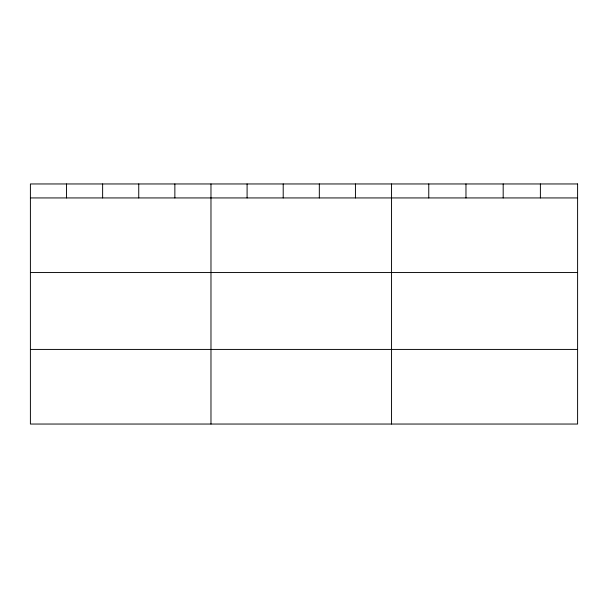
<?xml version="1.0" encoding="UTF-8"?>
<svg xmlns="http://www.w3.org/2000/svg" width="608" height="608" viewBox="0 0 608 608"><rect width="100%" height="100%" fill="white"/><g stroke="black" fill="none" stroke-linecap="round" stroke-linejoin="round"><path stroke-width="0.91" d="M30.4 197.934L577.6 197.934M30.4 272.551L577.6 272.551M30.4 349.425L577.6 349.425M540.39 183.958L540.39 197.934M503.181 183.958L503.181 197.934M465.971 183.958L465.971 197.934M428.762 183.958L428.762 197.934M391.552 183.958L391.552 424.042M355.437 183.958L355.437 197.934M319.322 183.958L319.322 197.934M283.206 183.958L283.206 197.934M247.091 183.958L247.091 197.934M210.976 183.958L210.976 424.042M174.861 183.958L174.861 197.934M138.746 183.958L138.746 197.934M102.63 183.958L102.63 197.934M66.515 183.958L66.515 197.934M577.6 183.958L30.4 183.958L30.4 424.042L577.6 424.042L577.6 183.958"/></g></svg>
